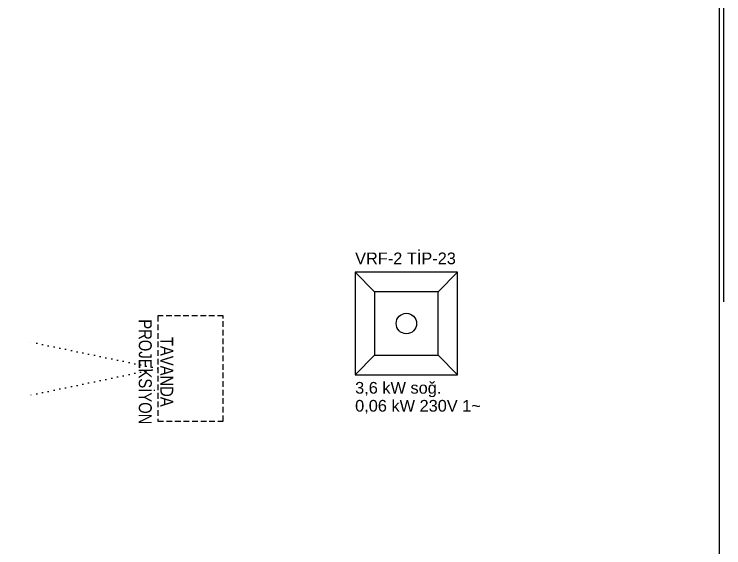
# Model space of a CAD drawing. Header units: inches. Extents: x 21 to 32698, y 13 to 3712.
# Drawn here: x 16947.2 to 17341.7, y 1215.2 to 1512.1 of the extents above; entities that cross this region are included whole.
import ezdxf

# ---------------------------------------------------------------- set-up
doc = ezdxf.new("R2010")
doc.units = ezdxf.units.IN
doc.header["$MEASUREMENT"] = 0
doc.linetypes.add('DOT', pattern=[6.35, 0, -6.35])
doc.linetypes.add('HIDDEN2', pattern=[4.7625, 3.175, -1.5875])
for name, color, linetype in [('MEK-ELK-ETIKET', 7, 'Continuous'), ('MEK-ELK-GUC', 6, 'Continuous'), ('MEK-ELK-VRF-IC', 4, 'Continuous')]:
    doc.layers.add(name, color=color, linetype=linetype)
for name, color, linetype, lineweight in [('Z_MİM_-KM-ELECTRIC', 8, 'Continuous', 25), ('Z_MİM_-KM-RAY-2', 8, 'DOT', 25), ('Z_MİM_-KM-TEXT-DETAIL', 8, 'Continuous', 25), ('Z_MİM_-KM-WALL', 8, 'Continuous', 25), ('Z_MİM_-KM-WALL-PLASTER', 8, 'Continuous', 25)]:
    doc.layers.add(name, color=color, linetype=linetype, lineweight=lineweight)
doc.styles.add('-KM-OLCU', font='ARIALN.TTF')
doc.styles.add('MEK_ELK', font='arial.ttf')

# ---------------------------------------------------------------- blocks, each defined once
blk = doc.blocks.new('*U271')
at = {"linetype": 'HIDDEN2'}
blk.add_lwpolyline([(0, 10.91), (36.33, 10.91), (36.33, 69.41), (0, 69.41)], close=True, dxfattribs=at)
at = {"layer": 'Z_MİM_-KM-RAY-2', "ltscale": 0.5}
for points in [[(0, 40.16), (-72.66, 55.32)], [(0, 40.16), (-72.66, 25)]]:
    blk.add_lwpolyline(points, dxfattribs=at)
at = {"layer": 'Z_MİM_-KM-TEXT-DETAIL', "color": 7, "insert": (8.56, 76.65), "char_height": 7.1737, "attachment_point": 1, "rotation": 270, "style": '-KM-OLCU'}
blk.add_mtext_dynamic_manual_height_columns('\\pxqc;TAVANDA PROJEKSİYON', width=76.6472, gutter_width=12.5, heights=[0], dxfattribs=at)
blk = doc.blocks.new('MEK_VRF_KASET_570')
for p, q in [((-28.5, 28.5), (-17.67, 17.67)), ((28.5, 28.5), (17.67, 17.67)), ((-28.5, -28.5), (-17.67, -17.67)), ((28.5, -28.5), (17.67, -17.67))]:
    blk.add_line(p, q)
for points in [[(-28.5, -28.5), (28.5, -28.5), (28.5, 28.5), (-28.5, 28.5)], [(-17.67, -17.67), (17.67, -17.67), (17.67, 17.67), (-17.67, 17.67)]]:
    blk.add_lwpolyline(points, close=True)
blk.add_circle((0, 0), 5.7)

msp = doc.modelspace()

# ---------------------------------------------------------------- linework, layer by layer
at = {"layer": 'Z_MİM_-KM-WALL'}
msp.add_line((17341.71, 1352.08), (17341.71, 1637.08), dxfattribs=at)
at = {"layer": 'Z_MİM_-KM-WALL-PLASTER'}
msp.add_lwpolyline([(17339.21, 1644.58), (17339.21, 1034.58), (16644.21, 1034.58), (16644.21, 1644.58)], close=True, dxfattribs=at)

# ---------------------------------------------------------------- block references
at = {"layer": 'MEK-ELK-VRF-IC'}
msp.add_blockref('MEK_VRF_KASET_570', (17165.25, 1340), dxfattribs=at)
at = {"layer": 'Z_MİM_-KM-ELECTRIC'}
msp.add_blockref('*U271', (17027.07, 1274.82), dxfattribs=at)

# ---------------------------------------------------------------- texts
at = {"layer": 'MEK-ELK-ETIKET', "style": 'MEK_ELK'}
for s, p in [('VRF-2 TİP-23', (17136.75, 1373)), ('3,6 kW soğ.', (17136.75, 1301))]:
    msp.add_text(s, height=6.5, dxfattribs=at).set_placement(p)
at = {"layer": 'MEK-ELK-GUC', "style": 'MEK_ELK'}
msp.add_text('0,06 kW 230V 1~', height=6.5, dxfattribs=at).set_placement((17136.75, 1291))

doc.saveas('drawing.dxf')
